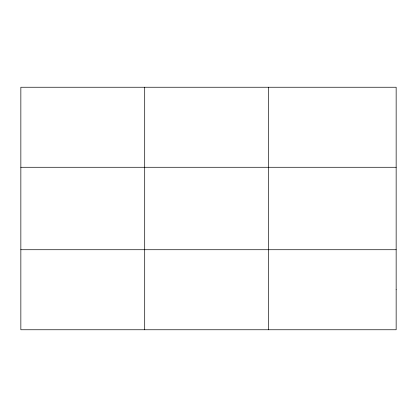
<?xml version="1.0" encoding="UTF-8"?>
<svg xmlns="http://www.w3.org/2000/svg" width="417" height="417" viewBox="0 0 417 417"><rect width="100%" height="100%" fill="white"/><g stroke="black" fill="none" stroke-linecap="round" stroke-linejoin="round"><path stroke-width="0.63" d="M144.699 329.758L144.699 87.242M268.548 329.758L268.548 87.242M20.85 167.274L396.15 167.274M20.85 249.726L396.15 249.726M396.15 289.742L396.15 329.758L20.85 329.758L20.85 87.242L396.15 87.242L396.15 289.742"/></g></svg>
